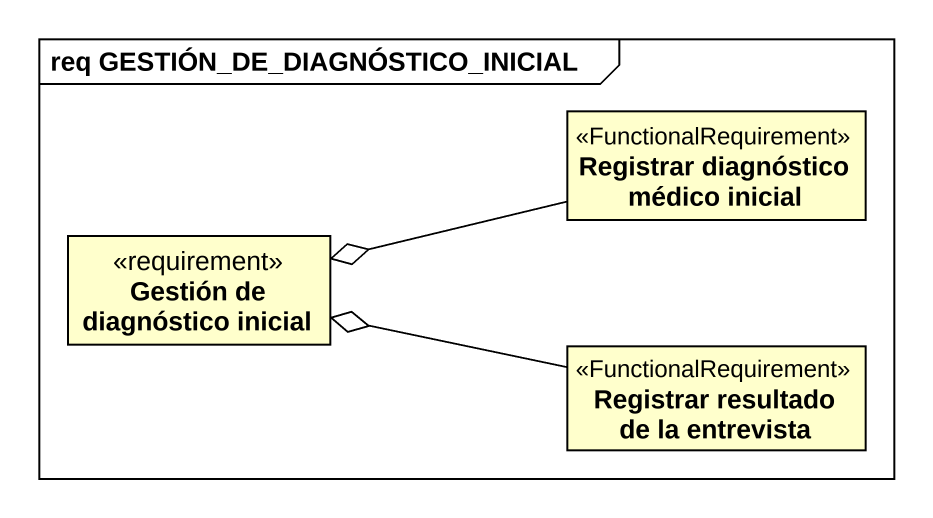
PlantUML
@startuml
mainframe req GESTIÓN_DE_DIAGNÓSTICO_INICIAL
hide circle
hide empty members
class "Registrar diagnóstico médico inicial" as Registrar_diagnóstico <<FunctionalRequirement>>
class "Gestión de diagnóstico inicial" as Gestión_de_diagnóstico <<requirement>>
class "Registrar resultado de la entrevista" as Registrar_resultado_de_la <<FunctionalRequirement>>
Registrar_diagnóstico -left-o Gestión_de_diagnóstico
Registrar_resultado_de_la -left-o Gestión_de_diagnóstico
@enduml
